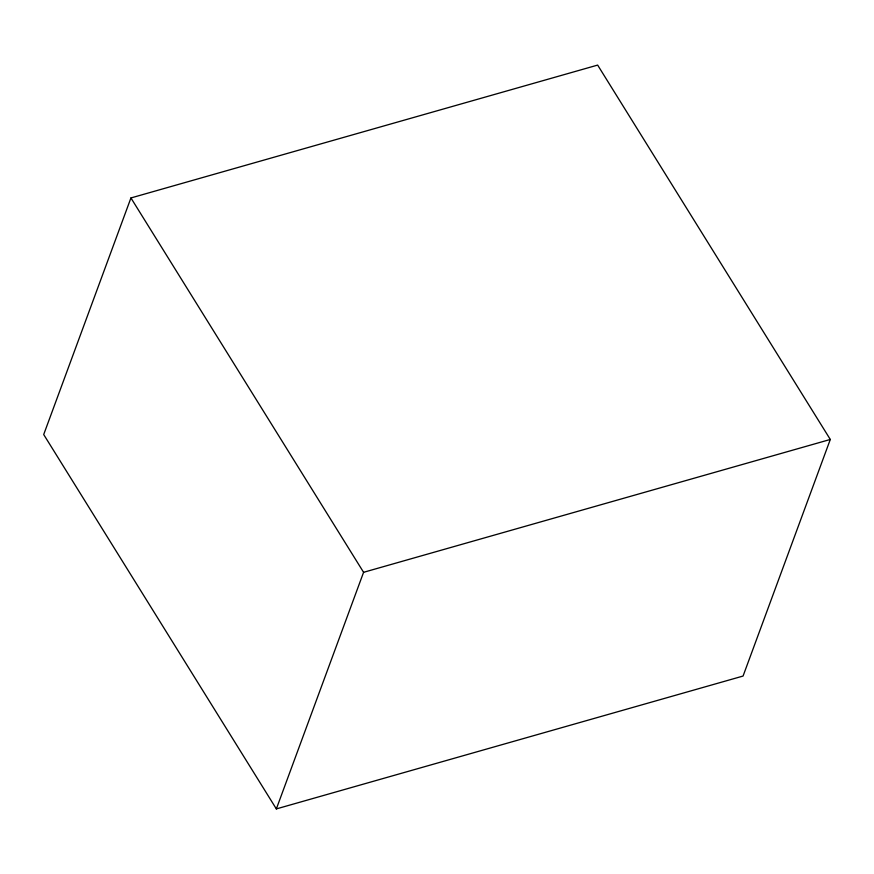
<?xml version="1.0" encoding="UTF-8"?>
<svg xmlns="http://www.w3.org/2000/svg" width="874" height="874" viewBox="0 0 874 874"><rect width="100%" height="100%" fill="white"/><g stroke="black" fill="none" stroke-linecap="round" stroke-linejoin="round"><path stroke-width="1.31" d="M130.936 197.95L43.7 434.542L276.348 808.909L743.064 676.05L830.3 439.458L597.652 65.091L130.936 197.95L363.584 572.306L276.348 808.909M363.584 572.306L830.3 439.458"/></g></svg>
